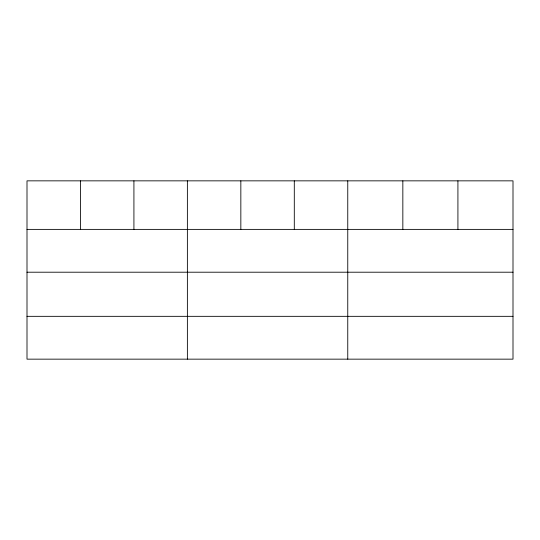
<?xml version="1.0" encoding="UTF-8"?>
<svg xmlns="http://www.w3.org/2000/svg" width="540" height="540" viewBox="0 0 540 540"><rect width="100%" height="100%" fill="white"/><g stroke="black" fill="none" stroke-linecap="round" stroke-linejoin="round"><path stroke-width="0.81" d="M513 272.207L513 180.846L27 180.846L27 359.154L513 359.154L513 272.207L27 272.207M27 229.385L513 229.385M27 316.332L513 316.332M457.92 180.846L457.92 229.385M402.84 180.846L402.84 229.385M347.76 180.846L347.76 359.154M294.3 180.846L294.3 229.385M240.84 180.846L240.84 229.385M187.38 180.846L187.38 359.154M133.92 180.846L133.92 229.385M80.46 180.846L80.46 229.385"/></g></svg>
